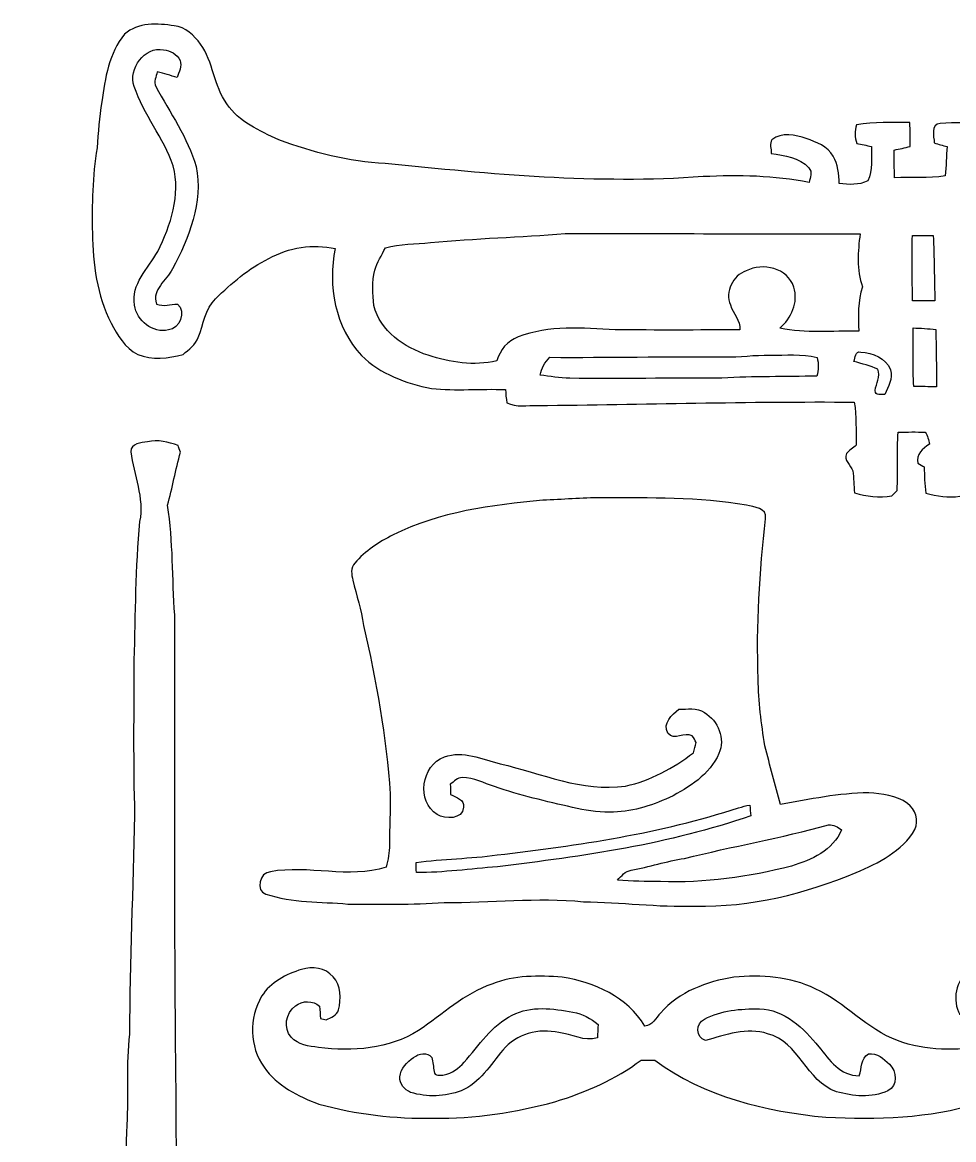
# Model space of a CAD drawing. Header units: centimetres. Extents: x -12.3 to 12.4, y -13 to 13.2.
# Drawn here: x -12.34 to -0.04, y -1.53 to 13.23 of the extents above; entities that cross this region are included whole.
import ezdxf

# ---------------------------------------------------------------- set-up
doc = ezdxf.new("R2010")
doc.units = ezdxf.units.CM
doc.header["$MEASUREMENT"] = 0
doc.layers.add('Camada 1', color=7, linetype='Continuous')

msp = doc.modelspace()

# ---------------------------------------------------------------- linework, layer by layer
at = {"layer": 'Camada 1', "color": 156}
for points, knots in [([(-10.9915, 13.07253), (-10.81617, 13.2281), (-10.55404, 13.21787), (-10.33638, 13.18118), (-10.33638, 13.18118), (-10.1861, 13.16884), (-10.07463, 13.05489), (-9.98819, 12.942), (-9.98819, 12.942), (-9.82027, 12.70423), (-9.81286, 12.39026), (-9.64212, 12.15284), (-9.64212, 12.15284), (-9.48302, 11.91224), (-9.20679, 11.79512), (-8.95526, 11.67659), (-8.95526, 11.67659), (-8.50406, 11.5069), (-8.03133, 11.38872), (-7.54839, 11.36368), (-7.54839, 11.36368), (-6.15492, 11.21974), (-4.75156, 11.08745), (-3.34997, 11.18975), (-3.34997, 11.18975), (-2.8829, 11.21092), (-2.41194, 11.20422), (-1.95192, 11.11426), (-1.95192, 11.11426), (-1.94168, 11.1774), (-1.90183, 11.2529), (-1.95757, 11.30652), (-1.95757, 11.30652), (-2.07822, 11.44905), (-2.2807, 11.46245), (-2.45145, 11.49667), (-2.45145, 11.49667), (-2.45392, 11.55664), (-2.4758, 11.62296), (-2.44264, 11.678), (-2.44264, 11.678), (-2.3114, 11.78207), (-2.13535, 11.73832), (-1.99002, 11.69352), (-1.99002, 11.69352), (-1.85632, 11.6466), (-1.70602, 11.59191), (-1.63442, 11.45893), (-1.63442, 11.45893), (-1.56279, 11.35274), (-1.56457, 11.22115), (-1.55434, 11.09839), (-1.55434, 11.09839), (-1.42804, 11.08286), (-1.29611, 11.07474), (-1.17827, 11.1333), (-1.17827, 11.1333), (-1.11195, 11.27618), (-1.13312, 11.43564), (-1.13064, 11.58839), (-1.13064, 11.58839), (-1.19486, 11.6011), (-1.25871, 11.6152), (-1.32257, 11.62931), (-1.32257, 11.62931), (-1.3522, 11.70939), (-1.35325, 11.79407), (-1.32503, 11.8745), (-1.32503, 11.8745), (-1.09431, 11.91612), (-0.85653, 11.90271), (-0.62301, 11.90342), (-0.62301, 11.90342), (-0.6163, 11.79829), (-0.6163, 11.69281), (-0.62018, 11.58769), (-0.62018, 11.58769), (-0.68932, 11.57075), (-0.75881, 11.55523), (-0.82832, 11.54076), (-0.82832, 11.54076), (-0.82832, 11.41835), (-0.82868, 11.29629), (-0.82515, 11.17388), (-0.82515, 11.17388), (-0.60184, 11.18305), (-0.37747, 11.16753), (-0.15521, 11.19857), (-0.15521, 11.19857), (-0.14286, 11.32733), (-0.14145, 11.45681), (-0.13158, 11.58557), (-0.13158, 11.58557), (-0.18803, 11.6018), (-0.24377, 11.61837), (-0.29986, 11.63496), (-0.29986, 11.63496), (-0.3048, 11.72527), (-0.35348, 11.87838), (-0.22048, 11.89319), (-0.22048, 11.89319), (-0.02329, 11.90589), (0.17497, 11.89672), (0.37253, 11.91189), (0.37253, 11.91189), (0.43074, 11.81064), (0.42438, 11.69423), (0.40286, 11.58346), (0.40286, 11.58346), (0.32137, 11.56652), (0.23953, 11.55347), (0.15733, 11.54217), (0.15733, 11.54217), (0.16898, 11.42611), (0.1718, 11.30935), (0.17073, 11.19293), (0.17073, 11.19293), (0.42262, 11.18869), (0.67415, 11.19681), (0.92604, 11.19786), (0.92604, 11.19786), (0.92674, 11.32699), (0.9292, 11.45645), (0.93909, 11.58521), (0.93909, 11.58521), (0.87029, 11.61026), (0.7687, 11.59439), (0.72813, 11.66812), (0.72813, 11.66812), (0.71966, 11.73409), (0.72495, 11.80006), (0.72707, 11.86602), (0.72707, 11.86602), (0.9532, 11.92882), (1.19203, 11.89002), (1.42346, 11.91012), (1.42346, 11.91012), (1.44568, 11.80182), (1.48132, 11.67482), (1.41216, 11.57569), (1.41216, 11.57569), (1.35714, 11.56158), (1.30104, 11.55382), (1.24529, 11.54465), (1.24529, 11.54465), (1.24249, 11.42012), (1.24283, 11.29558), (1.24388, 11.17141), (1.24388, 11.17141), (1.37195, 11.12801), (1.44673, 11.01266), (1.54552, 10.92905), (1.54552, 10.92905), (3.05505, 10.88918), (4.56635, 10.88001), (6.07659, 10.83697), (6.07659, 10.83697), (6.08646, 10.79252), (6.09635, 10.74772), (6.10658, 10.70327), (6.10658, 10.70327), (6.4216, 10.70856), (6.73734, 10.69551), (7.05202, 10.70892), (7.05202, 10.70892), (7.22277, 10.76889), (7.37729, 10.87895), (7.56108, 10.90048), (7.56108, 10.90048), (7.7029, 10.91529), (7.84965, 10.94034), (7.99112, 10.91177), (7.99112, 10.91177), (8.10012, 10.83239), (8.11213, 10.67647), (8.13082, 10.55193), (8.13082, 10.55193), (8.15622, 10.4027), (8.08567, 10.26724), (8.01088, 10.14412), (8.01088, 10.14412), (7.84119, 10.09332), (7.66375, 10.12966), (7.49087, 10.13953), (7.49087, 10.13953), (7.30603, 10.15505), (7.14268, 10.24572), (6.97759, 10.32087), (6.97759, 10.32087), (6.67066, 10.36214), (6.35952, 10.34591), (6.05119, 10.3632), (6.05119, 10.3632), (6.03815, 10.32403), (6.02543, 10.28488), (6.01274, 10.24572), (6.01274, 10.24572), (5.79154, 10.24043), (5.57001, 10.2429), (5.34882, 10.24361), (5.34882, 10.24361), (5.5446, 9.9448), (5.63527, 9.5511), (5.49556, 9.21066), (5.49556, 9.21066), (5.37279, 8.8974), (5.18089, 8.59613), (4.89372, 8.41057), (4.89372, 8.41057), (4.61822, 8.24618), (4.29612, 8.19114), (3.98251, 8.15128), (3.98251, 8.15128), (3.79835, 8.12623), (3.61314, 8.14846), (3.42935, 8.15975), (3.42935, 8.15975), (3.38807, 8.13188), (3.35033, 8.09801), (3.30341, 8.08002), (3.30341, 8.08002), (2.82187, 7.97454), (2.32587, 7.98865), (1.83585, 7.99853), (1.83585, 7.99853), (1.58291, 8.01616), (1.28939, 8.07332), (1.07526, 7.89975), (1.07526, 7.89975), (1.05833, 7.61293), (1.08196, 7.32579), (1.07597, 7.03896), (1.07597, 7.03896), (1.0615, 7.0238), (1.03328, 6.99381), (1.01917, 6.97864), (1.01917, 6.97864), (0.86254, 6.9095), (0.69603, 6.95218), (0.54468, 7.01111), (0.54468, 7.01111), (0.53481, 7.12187), (0.53481, 7.23299), (0.53374, 7.34377), (0.53374, 7.34377), (0.50375, 7.36423), (0.47378, 7.38433), (0.44379, 7.4048), (0.44379, 7.4048), (0.41416, 7.54097), (0.53869, 7.61188), (0.62476, 7.68772), (0.62476, 7.68772), (0.60395, 7.71983), (0.58313, 7.75194), (0.56268, 7.78369), (0.56268, 7.78369), (0.43285, 7.82319), (0.29598, 7.81368), (0.16615, 7.77945), (0.16615, 7.77945), (0.14569, 7.55015), (0.1651, 7.32013), (0.1538, 7.09083), (0.1538, 7.09083), (0.15239, 7.0298), (0.09983, 6.97264), (0.0388, 6.96736), (0.0388, 6.96736), (-0.11253, 6.94477), (-0.2667, 6.97018), (-0.4131, 7.0097), (-0.4131, 7.0097), (-0.42721, 7.12435), (-0.42932, 7.23935), (-0.4332, 7.35434), (-0.4332, 7.35434), (-0.45402, 7.36635), (-0.49494, 7.39034), (-0.51576, 7.40268), (-0.51576, 7.40268), (-0.53869, 7.52122), (-0.4572, 7.59989), (-0.36264, 7.6542), (-0.36264, 7.6542), (-0.37112, 7.71102), (-0.39122, 7.76427), (-0.41839, 7.81437), (-0.41839, 7.81437), (-0.53764, 7.81649), (-0.65722, 7.81685), (-0.77645, 7.81295), (-0.77645, 7.81295), (-0.79869, 7.55685), (-0.77857, 7.29967), (-0.78951, 7.0432), (-0.78951, 7.0432), (-0.8135, 7.01886), (-0.8375, 6.99452), (-0.86113, 6.97018), (-0.86113, 6.97018), (-1.02622, 6.94619), (-1.19415, 6.96277), (-1.3529, 7.01321), (-1.3529, 7.01321), (-1.36418, 7.10952), (-1.36172, 7.20689), (-1.37442, 7.3025), (-1.37442, 7.3025), (-1.40263, 7.37799), (-1.49965, 7.4422), (-1.45873, 7.53073), (-1.45873, 7.53073), (-1.42168, 7.57414), (-1.37371, 7.60623), (-1.32961, 7.64222), (-1.32961, 7.64222), (-1.3349, 7.83201), (-1.32644, 8.02251), (-1.35573, 8.21055), (-1.35573, 8.21055), (-2.7499, 8.22113), (-4.14338, 8.17986), (-5.5372, 8.16574), (-5.5372, 8.16574), (-5.6716, 8.17033), (-5.81907, 8.13505), (-5.94218, 8.20278), (-5.94218, 8.20278), (-5.95488, 8.25994), (-5.957, 8.31885), (-5.96299, 8.37635), (-5.96299, 8.37635), (-6.28826, 8.38941), (-6.61528, 8.35554), (-6.93949, 8.39045), (-6.93949, 8.39045), (-7.27499, 8.45643), (-7.614, 8.58308), (-7.86341, 8.82438), (-7.86341, 8.82438), (-8.20807, 9.1962), (-8.31391, 9.75254), (-8.20913, 10.23937), (-8.20913, 10.23937), (-8.50512, 10.30569), (-8.8212, 10.25207), (-9.0865, 10.10884), (-9.0865, 10.10884), (-9.35214, 9.97832), (-9.58038, 9.78393), (-9.78923, 9.57685), (-9.78923, 9.57685), (-9.92786, 9.44068), (-9.94833, 9.23819), (-10.01888, 9.06638), (-10.01888, 9.06638), (-10.05593, 8.96902), (-10.14271, 8.90622), (-10.2182, 8.84025), (-10.2182, 8.84025), (-10.41258, 8.78733), (-10.62743, 8.76299), (-10.81827, 8.84096), (-10.81827, 8.84096), (-10.98867, 8.9228), (-11.08356, 9.09601), (-11.16894, 9.25547), (-11.16894, 9.25547), (-11.35873, 9.62025), (-11.41059, 10.03688), (-11.41624, 10.44257), (-11.41624, 10.44257), (-11.42294, 10.81898), (-11.41589, 11.19751), (-11.3545, 11.5697), (-11.3545, 11.5697), (-11.34286, 11.7729), (-11.32346, 11.97574), (-11.29206, 12.17717), (-11.29206, 12.17717), (-11.24972, 12.48833), (-11.19822, 12.82311), (-10.9915, 13.07253)], [0, 0, 0, 0, 0.01030928, 0.01030928, 0.01030928, 0.01030928, 0.02061856, 0.02061856, 0.02061856, 0.02061856, 0.03092784, 0.03092784, 0.03092784, 0.03092784, 0.04123711, 0.04123711, 0.04123711, 0.04123711, 0.05154639, 0.05154639, 0.05154639, 0.05154639, 0.06185567, 0.06185567, 0.06185567, 0.06185567, 0.07216495, 0.07216495, 0.07216495, 0.07216495, 0.08247423, 0.08247423, 0.08247423, 0.08247423, 0.09278351, 0.09278351, 0.09278351, 0.09278351, 0.10309278, 0.10309278, 0.10309278, 0.10309278, 0.11340206, 0.11340206, 0.11340206, 0.11340206, 0.12371134, 0.12371134, 0.12371134, 0.12371134, 0.13402062, 0.13402062, 0.13402062, 0.13402062, 0.1443299, 0.1443299, 0.1443299, 0.1443299, 0.15463918, 0.15463918, 0.15463918, 0.15463918, 0.16494845, 0.16494845, 0.16494845, 0.16494845, 0.17525773, 0.17525773, 0.17525773, 0.17525773, 0.18556701, 0.18556701, 0.18556701, 0.18556701, 0.19587629, 0.19587629, 0.19587629, 0.19587629, 0.20618557, 0.20618557, 0.20618557, 0.20618557, 0.21649485, 0.21649485, 0.21649485, 0.21649485, 0.22680412, 0.22680412, 0.22680412, 0.22680412, 0.2371134, 0.2371134, 0.2371134, 0.2371134, 0.24742268, 0.24742268, 0.24742268, 0.24742268, 0.25773196, 0.25773196, 0.25773196, 0.25773196, 0.26804124, 0.26804124, 0.26804124, 0.26804124, 0.27835052, 0.27835052, 0.27835052, 0.27835052, 0.28865979, 0.28865979, 0.28865979, 0.28865979, 0.29896907, 0.29896907, 0.29896907, 0.29896907, 0.30927835, 0.30927835, 0.30927835, 0.30927835, 0.31958763, 0.31958763, 0.31958763, 0.31958763, 0.32989691, 0.32989691, 0.32989691, 0.32989691, 0.34020619, 0.34020619, 0.34020619, 0.34020619, 0.35051546, 0.35051546, 0.35051546, 0.35051546, 0.36082474, 0.36082474, 0.36082474, 0.36082474, 0.37113402, 0.37113402, 0.37113402, 0.37113402, 0.3814433, 0.3814433, 0.3814433, 0.3814433, 0.39175258, 0.39175258, 0.39175258, 0.39175258, 0.40206186, 0.40206186, 0.40206186, 0.40206186, 0.41237113, 0.41237113, 0.41237113, 0.41237113, 0.42268041, 0.42268041, 0.42268041, 0.42268041, 0.43298969, 0.43298969, 0.43298969, 0.43298969, 0.44329897, 0.44329897, 0.44329897, 0.44329897, 0.45360825, 0.45360825, 0.45360825, 0.45360825, 0.46391753, 0.46391753, 0.46391753, 0.46391753, 0.4742268, 0.4742268, 0.4742268, 0.4742268, 0.48453608, 0.48453608, 0.48453608, 0.48453608, 0.49484536, 0.49484536, 0.49484536, 0.49484536, 0.50515464, 0.50515464, 0.50515464, 0.50515464, 0.51546392, 0.51546392, 0.51546392, 0.51546392, 0.5257732, 0.5257732, 0.5257732, 0.5257732, 0.53608247, 0.53608247, 0.53608247, 0.53608247, 0.54639175, 0.54639175, 0.54639175, 0.54639175, 0.55670103, 0.55670103, 0.55670103, 0.55670103, 0.56701031, 0.56701031, 0.56701031, 0.56701031, 0.57731959, 0.57731959, 0.57731959, 0.57731959, 0.58762887, 0.58762887, 0.58762887, 0.58762887, 0.59793814, 0.59793814, 0.59793814, 0.59793814, 0.60824742, 0.60824742, 0.60824742, 0.60824742, 0.6185567, 0.6185567, 0.6185567, 0.6185567, 0.62886598, 0.62886598, 0.62886598, 0.62886598, 0.63917526, 0.63917526, 0.63917526, 0.63917526, 0.64948454, 0.64948454, 0.64948454, 0.64948454, 0.65979381, 0.65979381, 0.65979381, 0.65979381, 0.67010309, 0.67010309, 0.67010309, 0.67010309, 0.68041237, 0.68041237, 0.68041237, 0.68041237, 0.69072165, 0.69072165, 0.69072165, 0.69072165, 0.70103093, 0.70103093, 0.70103093, 0.70103093, 0.71134021, 0.71134021, 0.71134021, 0.71134021, 0.72164948, 0.72164948, 0.72164948, 0.72164948, 0.73195876, 0.73195876, 0.73195876, 0.73195876, 0.74226804, 0.74226804, 0.74226804, 0.74226804, 0.75257732, 0.75257732, 0.75257732, 0.75257732, 0.7628866, 0.7628866, 0.7628866, 0.7628866, 0.77319588, 0.77319588, 0.77319588, 0.77319588, 0.78350515, 0.78350515, 0.78350515, 0.78350515, 0.79381443, 0.79381443, 0.79381443, 0.79381443, 0.80412371, 0.80412371, 0.80412371, 0.80412371, 0.81443299, 0.81443299, 0.81443299, 0.81443299, 0.82474227, 0.82474227, 0.82474227, 0.82474227, 0.83505155, 0.83505155, 0.83505155, 0.83505155, 0.84536082, 0.84536082, 0.84536082, 0.84536082, 0.8556701, 0.8556701, 0.8556701, 0.8556701, 0.86597938, 0.86597938, 0.86597938, 0.86597938, 0.87628866, 0.87628866, 0.87628866, 0.87628866, 0.88659794, 0.88659794, 0.88659794, 0.88659794, 0.89690722, 0.89690722, 0.89690722, 0.89690722, 0.90721649, 0.90721649, 0.90721649, 0.90721649, 0.91752577, 0.91752577, 0.91752577, 0.91752577, 0.92783505, 0.92783505, 0.92783505, 0.92783505, 0.93814433, 0.93814433, 0.93814433, 0.93814433, 0.94845361, 0.94845361, 0.94845361, 0.94845361, 0.95876289, 0.95876289, 0.95876289, 0.95876289, 0.96907216, 0.96907216, 0.96907216, 0.96907216, 0.97938144, 0.97938144, 0.97938144, 0.97938144, 1, 1, 1, 1]), ([(-10.86449, 12.38214), (-10.86449, 12.38214), (-10.86449, 12.38214), (-10.86449, 12.38214), (-10.86449, 12.38214), (-10.74278, 12.0089), (-10.47679, 11.70305), (-10.34909, 11.33192), (-10.34909, 11.33192), (-10.2489, 10.94528), (-10.38013, 10.54558), (-10.5544, 10.20091), (-10.5544, 10.20091), (-10.67681, 9.97691), (-10.91177, 9.77018), (-10.85956, 9.49078), (-10.85956, 9.49078), (-10.83204, 9.28263), (-10.62002, 9.11789), (-10.41082, 9.1634), (-10.41082, 9.1634), (-10.25913, 9.18033), (-10.18081, 9.4054), (-10.29052, 9.5063), (-10.29052, 9.5063), (-10.38437, 9.5017), (-10.47891, 9.4675), (-10.56993, 9.50665), (-10.56993, 9.50665), (-10.63872, 9.70033), (-10.43375, 9.81639), (-10.35861, 9.96984), (-10.35861, 9.96984), (-10.14095, 10.38013), (-9.9508, 10.85249), (-10.04746, 11.32451), (-10.04746, 11.32451), (-10.15646, 11.70693), (-10.39283, 12.03395), (-10.57769, 12.38073), (-10.57769, 12.38073), (-10.61332, 12.44353), (-10.57204, 12.51055), (-10.55899, 12.57299), (-10.55899, 12.57299), (-10.47009, 12.5536), (-10.38331, 12.52466), (-10.29652, 12.49785), (-10.29652, 12.49785), (-10.27394, 12.57123), (-10.23161, 12.64814), (-10.25877, 12.7261), (-10.25877, 12.7261), (-10.29793, 12.80971), (-10.38754, 12.85486), (-10.47573, 12.86509), (-10.47573, 12.86509), (-10.72868, 12.91624), (-10.9474, 12.61356), (-10.86449, 12.38214)], [0, 0, 0, 0, 0.0625, 0.0625, 0.0625, 0.0625, 0.125, 0.125, 0.125, 0.125, 0.1875, 0.1875, 0.1875, 0.1875, 0.25, 0.25, 0.25, 0.25, 0.3125, 0.3125, 0.3125, 0.3125, 0.375, 0.375, 0.375, 0.375, 0.4375, 0.4375, 0.4375, 0.4375, 0.5, 0.5, 0.5, 0.5, 0.5625, 0.5625, 0.5625, 0.5625, 0.625, 0.625, 0.625, 0.625, 0.6875, 0.6875, 0.6875, 0.6875, 0.75, 0.75, 0.75, 0.75, 0.8125, 0.8125, 0.8125, 0.8125, 0.875, 0.875, 0.875, 0.875, 1, 1, 1, 1]), ([(-5.17384, 10.43834), (-5.17384, 10.43834), (-5.17384, 10.43834), (-5.17384, 10.43834), (-5.17384, 10.43834), (-5.76615, 10.3893), (-6.36023, 10.37413), (-6.95218, 10.31839), (-6.95218, 10.31839), (-7.15081, 10.29757), (-7.354, 10.30393), (-7.54732, 10.24784), (-7.54732, 10.24784), (-7.5967, 10.15118), (-7.65703, 10.0584), (-7.68631, 9.95291), (-7.68631, 9.95291), (-7.72724, 9.80016), (-7.71031, 9.64071), (-7.70149, 9.48513), (-7.70149, 9.48513), (-7.61047, 9.14893), (-7.30144, 8.93091), (-6.98394, 8.83038), (-6.98394, 8.83038), (-6.69466, 8.73478), (-6.3754, 8.68432), (-6.07589, 8.75558), (-6.07589, 8.75558), (-6.0332, 8.89881), (-5.9376, 9.01946), (-5.79402, 9.07097), (-5.79402, 9.07097), (-5.38833, 9.22972), (-4.9403, 9.19162), (-4.5145, 9.16481), (-4.5145, 9.16481), (-3.96558, 9.16199), (-3.41595, 9.16305), (-2.86666, 9.16446), (-2.86666, 9.16446), (-2.85255, 9.29075), (-2.96121, 9.37894), (-2.99154, 9.49395), (-2.99154, 9.49395), (-3.06916, 9.66858), (-2.95839, 9.88201), (-2.78341, 9.94515), (-2.78341, 9.94515), (-2.56645, 10.05663), (-2.23273, 9.98361), (-2.15618, 9.73067), (-2.15618, 9.73067), (-2.0902, 9.52923), (-2.18722, 9.31932), (-2.33927, 9.18632), (-2.33927, 9.18632), (-1.99777, 9.11754), (-1.64465, 9.15317), (-1.29786, 9.14752), (-1.29786, 9.14752), (-1.30422, 9.34507), (-1.31304, 9.54511), (-1.24636, 9.73454), (-1.24636, 9.73454), (-1.32785, 9.95821), (-1.30774, 10.20303), (-1.27952, 10.43516), (-1.27952, 10.43516), (-2.57774, 10.42846), (-3.87561, 10.44222), (-5.17384, 10.43834)], [0, 0, 0, 0, 0.05263158, 0.05263158, 0.05263158, 0.05263158, 0.10526316, 0.10526316, 0.10526316, 0.10526316, 0.15789474, 0.15789474, 0.15789474, 0.15789474, 0.21052632, 0.21052632, 0.21052632, 0.21052632, 0.26315789, 0.26315789, 0.26315789, 0.26315789, 0.31578947, 0.31578947, 0.31578947, 0.31578947, 0.36842105, 0.36842105, 0.36842105, 0.36842105, 0.42105263, 0.42105263, 0.42105263, 0.42105263, 0.47368421, 0.47368421, 0.47368421, 0.47368421, 0.52631579, 0.52631579, 0.52631579, 0.52631579, 0.57894737, 0.57894737, 0.57894737, 0.57894737, 0.63157895, 0.63157895, 0.63157895, 0.63157895, 0.68421053, 0.68421053, 0.68421053, 0.68421053, 0.73684211, 0.73684211, 0.73684211, 0.73684211, 0.78947368, 0.78947368, 0.78947368, 0.78947368, 0.84210526, 0.84210526, 0.84210526, 0.84210526, 0.89473684, 0.89473684, 0.89473684, 0.89473684, 1, 1, 1, 1]), ([(-0.58807, 9.54758), (-0.58807, 9.54758), (-0.58807, 9.54758), (-0.58807, 9.54758), (-0.58807, 9.54758), (-0.48965, 9.54827), (-0.39088, 9.54827), (-0.29209, 9.54651), (-0.29209, 9.54651), (-0.29598, 9.83544), (-0.30373, 10.12436), (-0.31255, 10.41293), (-0.31255, 10.41293), (-0.40464, 10.41329), (-0.49705, 10.41329), (-0.58914, 10.41293), (-0.58914, 10.41293), (-0.59655, 10.12472), (-0.58914, 9.83615), (-0.58807, 9.54758)], [0, 0, 0, 0, 0.16666667, 0.16666667, 0.16666667, 0.16666667, 0.33333333, 0.33333333, 0.33333333, 0.33333333, 0.5, 0.5, 0.5, 0.5, 0.66666667, 0.66666667, 0.66666667, 0.66666667, 1, 1, 1, 1]), ([(-0.58067, 9.19056), (-0.58067, 9.19056), (-0.58067, 9.19056), (-0.58067, 9.19056), (-0.58067, 9.19056), (-0.57396, 8.93303), (-0.58807, 8.67515), (-0.5708, 8.41798), (-0.5708, 8.41798), (-0.47096, 8.41587), (-0.37112, 8.41375), (-0.27128, 8.41233), (-0.27128, 8.41233), (-0.26634, 8.66493), (-0.27939, 8.91786), (-0.27727, 9.17045), (-0.27727, 9.17045), (-0.37818, 9.18174), (-0.47941, 9.18668), (-0.58067, 9.19056)], [0, 0, 0, 0, 0.16666667, 0.16666667, 0.16666667, 0.16666667, 0.33333333, 0.33333333, 0.33333333, 0.33333333, 0.5, 0.5, 0.5, 0.5, 0.66666667, 0.66666667, 0.66666667, 0.66666667, 1, 1, 1, 1]), ([(-1.36136, 8.74783), (-1.36136, 8.74783), (-1.36136, 8.74783), (-1.36136, 8.74783), (-1.36136, 8.74783), (-1.25377, 8.71925), (-1.14723, 8.68609), (-1.04315, 8.64622), (-1.04315, 8.64622), (-1.01106, 8.54674), (-1.06574, 8.45714), (-1.08162, 8.36224), (-1.08162, 8.36224), (-1.08091, 8.28886), (-0.99835, 8.32061), (-0.95179, 8.31003), (-0.95179, 8.31003), (-0.91015, 8.41269), (-0.83784, 8.52275), (-0.87982, 8.63706), (-0.87982, 8.63706), (-0.9338, 8.79581), (-1.1169, 8.86001), (-1.27, 8.87165), (-1.27, 8.87165), (-1.34372, 8.88964), (-1.34301, 8.79369), (-1.36136, 8.74783)], [0, 0, 0, 0, 0.125, 0.125, 0.125, 0.125, 0.25, 0.25, 0.25, 0.25, 0.375, 0.375, 0.375, 0.375, 0.5, 0.5, 0.5, 0.5, 0.625, 0.625, 0.625, 0.625, 0.75, 0.75, 0.75, 0.75, 1, 1, 1, 1]), ([(-3.06987, 8.80886), (-3.06987, 8.80886), (-3.06987, 8.80886), (-3.06987, 8.80886), (-3.06987, 8.80886), (-3.83786, 8.81415), (-4.60621, 8.79792), (-5.3742, 8.80251), (-5.3742, 8.80251), (-5.443, 8.74006), (-5.4871, 8.65857), (-5.50367, 8.56721), (-5.50367, 8.56721), (-5.37386, 8.55098), (-5.24474, 8.52699), (-5.11352, 8.52487), (-5.11352, 8.52487), (-4.44358, 8.5224), (-3.77367, 8.52592), (-3.10373, 8.52734), (-3.10373, 8.52734), (-2.68605, 8.55345), (-2.26694, 8.54321), (-1.84855, 8.55521), (-1.84855, 8.55521), (-1.82667, 8.63564), (-1.82457, 8.71784), (-1.84714, 8.79827), (-1.84714, 8.79827), (-2.04998, 8.85436), (-2.26201, 8.82685), (-2.46944, 8.83108), (-2.46944, 8.83108), (-2.67017, 8.83496), (-2.86914, 8.80427), (-3.06987, 8.80886)], [0, 0, 0, 0, 0.1, 0.1, 0.1, 0.1, 0.2, 0.2, 0.2, 0.2, 0.3, 0.3, 0.3, 0.3, 0.4, 0.4, 0.4, 0.4, 0.5, 0.5, 0.5, 0.5, 0.6, 0.6, 0.6, 0.6, 0.7, 0.7, 0.7, 0.7, 0.8, 0.8, 0.8, 0.8, 1, 1, 1, 1]), ([(-10.68881, 7.68738), (-10.55229, 7.71877), (-10.414, 7.68456), (-10.28488, 7.63939), (-10.28488, 7.63939), (-10.27712, 7.61683), (-10.26159, 7.57166), (-10.25383, 7.54909), (-10.25383, 7.54909), (-10.31627, 7.3166), (-10.36143, 7.07884), (-10.42458, 6.84742), (-10.42458, 6.84742), (-10.34591, 6.36763), (-10.36708, 5.87974), (-10.32827, 5.39643), (-10.32827, 5.39643), (-10.32686, 3.30376), (-10.33497, 1.21108), (-10.3124, -0.88123), (-10.3124, -0.88123), (-10.29863, -2.81023), (-10.287, -4.73886), (-10.27182, -6.6675), (-10.27182, -6.6675), (-10.28064, -6.93914), (-10.24607, -7.21006), (-10.26689, -7.48135), (-10.26689, -7.48135), (-10.28029, -7.65703), (-10.25418, -7.83201), (-10.25701, -8.0077), (-10.25701, -8.0077), (-10.26019, -8.97254), (-10.24043, -9.93668), (-10.24008, -10.90117), (-10.24008, -10.90117), (-10.10319, -11.20457), (-10.19351, -11.5443), (-10.24995, -11.85615), (-10.24995, -11.85615), (-10.13318, -11.96057), (-10.00865, -12.08617), (-9.84073, -12.08863), (-9.84073, -12.08863), (-9.61743, -12.10203), (-9.36872, -12.09321), (-9.18809, -11.94293), (-9.18809, -11.94293), (-9.03851, -11.8304), (-8.97501, -11.61837), (-8.78487, -11.55946), (-8.78487, -11.55946), (-8.73337, -11.53795), (-8.68538, -11.57781), (-8.63635, -11.58909), (-8.63635, -11.58909), (-8.58872, -11.91789), (-8.58696, -12.29606), (-8.81556, -12.56242), (-8.81556, -12.56242), (-8.96902, -12.76278), (-9.21138, -12.86403), (-9.4495, -12.92189), (-9.4495, -12.92189), (-9.68587, -12.95223), (-9.9247, -12.93707), (-10.16141, -12.92153), (-10.16141, -12.92153), (-10.51666, -12.84323), (-10.85673, -12.70387), (-11.21798, -12.65378), (-11.21798, -12.65378), (-11.43282, -12.63967), (-11.65331, -12.63332), (-11.86285, -12.68976), (-11.86285, -12.68976), (-11.99479, -12.71975), (-12.11509, -12.79384), (-12.25338, -12.7956), (-12.25338, -12.7956), (-12.28055, -12.76914), (-12.30736, -12.74268), (-12.33451, -12.71693), (-12.33451, -12.71693), (-12.33522, -12.64214), (-12.34122, -12.56665), (-12.32781, -12.49291), (-12.32781, -12.49291), (-12.29501, -12.38003), (-12.2054, -12.29747), (-12.1218, -12.22021), (-12.1218, -12.22021), (-11.9387, -12.0523), (-11.72104, -11.92635), (-11.49279, -11.83004), (-11.49279, -11.83004), (-11.3859, -11.77995), (-11.26455, -11.80217), (-11.15166, -11.77783), (-11.15166, -11.77783), (-11.21444, -11.58451), (-11.27936, -11.38802), (-11.28112, -11.18235), (-11.28112, -11.18235), (-11.29065, -11.04793), (-11.19822, -10.93152), (-11.20845, -10.79712), (-11.20845, -10.79712), (-11.21409, -9.96102), (-11.16294, -9.12671), (-11.1513, -8.29098), (-11.1513, -8.29098), (-11.12625, -7.72653), (-11.13084, -7.16138), (-11.09979, -6.59765), (-11.09979, -6.59765), (-11.0871, -6.23005), (-11.10826, -5.86139), (-11.06804, -5.49521), (-11.06804, -5.49521), (-11.07439, -4.66195), (-11.0236, -3.83046), (-11.0116, -2.99755), (-11.0116, -2.99755), (-10.99114, -2.44474), (-10.98444, -1.89159), (-10.9608, -1.33914), (-10.9608, -1.33914), (-10.94245, -0.9398), (-10.97068, -0.53869), (-10.92764, -0.14076), (-10.92764, -0.14076), (-10.922, 0.82408), (-10.87966, 1.78752), (-10.85885, 2.75166), (-10.85885, 2.75166), (-10.88036, 3.43393), (-10.86873, 4.11692), (-10.86838, 4.79918), (-10.86838, 4.79918), (-10.84932, 5.41019), (-10.85144, 6.02333), (-10.79287, 6.63187), (-10.79287, 6.63187), (-10.72656, 6.94443), (-10.87508, 7.24464), (-10.90753, 7.55227), (-10.90753, 7.55227), (-10.91071, 7.66938), (-10.77347, 7.67362), (-10.68881, 7.68738)], [0, 0, 0, 0, 0.02564103, 0.02564103, 0.02564103, 0.02564103, 0.05128205, 0.05128205, 0.05128205, 0.05128205, 0.07692308, 0.07692308, 0.07692308, 0.07692308, 0.1025641, 0.1025641, 0.1025641, 0.1025641, 0.12820513, 0.12820513, 0.12820513, 0.12820513, 0.15384615, 0.15384615, 0.15384615, 0.15384615, 0.17948718, 0.17948718, 0.17948718, 0.17948718, 0.20512821, 0.20512821, 0.20512821, 0.20512821, 0.23076923, 0.23076923, 0.23076923, 0.23076923, 0.25641026, 0.25641026, 0.25641026, 0.25641026, 0.28205128, 0.28205128, 0.28205128, 0.28205128, 0.30769231, 0.30769231, 0.30769231, 0.30769231, 0.33333333, 0.33333333, 0.33333333, 0.33333333, 0.35897436, 0.35897436, 0.35897436, 0.35897436, 0.38461538, 0.38461538, 0.38461538, 0.38461538, 0.41025641, 0.41025641, 0.41025641, 0.41025641, 0.43589744, 0.43589744, 0.43589744, 0.43589744, 0.46153846, 0.46153846, 0.46153846, 0.46153846, 0.48717949, 0.48717949, 0.48717949, 0.48717949, 0.51282051, 0.51282051, 0.51282051, 0.51282051, 0.53846154, 0.53846154, 0.53846154, 0.53846154, 0.56410256, 0.56410256, 0.56410256, 0.56410256, 0.58974359, 0.58974359, 0.58974359, 0.58974359, 0.61538462, 0.61538462, 0.61538462, 0.61538462, 0.64102564, 0.64102564, 0.64102564, 0.64102564, 0.66666667, 0.66666667, 0.66666667, 0.66666667, 0.69230769, 0.69230769, 0.69230769, 0.69230769, 0.71794872, 0.71794872, 0.71794872, 0.71794872, 0.74358974, 0.74358974, 0.74358974, 0.74358974, 0.76923077, 0.76923077, 0.76923077, 0.76923077, 0.79487179, 0.79487179, 0.79487179, 0.79487179, 0.82051282, 0.82051282, 0.82051282, 0.82051282, 0.84615385, 0.84615385, 0.84615385, 0.84615385, 0.87179487, 0.87179487, 0.87179487, 0.87179487, 0.8974359, 0.8974359, 0.8974359, 0.8974359, 0.92307692, 0.92307692, 0.92307692, 0.92307692, 0.94871795, 0.94871795, 0.94871795, 0.94871795, 1, 1, 1, 1]), ([(-5.46876, 6.91515), (-5.20946, 6.92114), (-4.95123, 6.95006), (-4.69159, 6.94407), (-4.69159, 6.94407), (-4.05411, 6.94195), (-3.411, 6.9617), (-2.78129, 6.84776), (-2.78129, 6.84776), (-2.68252, 6.81989), (-2.50437, 6.81989), (-2.52694, 6.67032), (-2.52694, 6.67032), (-2.60738, 5.96723), (-2.65324, 5.25921), (-2.62361, 4.55153), (-2.62361, 4.55153), (-2.62431, 4.25626), (-2.58339, 3.96205), (-2.53576, 3.67135), (-2.53576, 3.67135), (-2.46979, 3.41171), (-2.40488, 3.15136), (-2.3315, 2.89348), (-2.3315, 2.89348), (-1.94556, 2.96298), (-1.55928, 3.04517), (-1.16592, 3.0487), (-1.16592, 3.0487), (-0.98953, 3.0353), (-0.7994, 3.018), (-0.65298, 2.909), (-0.65298, 2.909), (-0.54926, 2.8335), (-0.50024, 2.68286), (-0.55491, 2.5647), (-0.55491, 2.5647), (-0.72424, 2.27824), (-1.03504, 2.11842), (-1.33208, 1.99531), (-1.33208, 1.99531), (-2.00306, 1.71555), (-2.7252, 1.53599), (-3.45581, 1.55046), (-3.45581, 1.55046), (-3.94935, 1.53916), (-4.44005, 1.60126), (-4.93289, 1.60937), (-4.93289, 1.60937), (-5.54496, 1.67216), (-6.15843, 1.59066), (-6.77192, 1.60019), (-6.77192, 1.60019), (-7.19454, 1.56915), (-7.61824, 1.57551), (-8.04192, 1.57833), (-8.04192, 1.57833), (-8.40351, 1.61183), (-8.7757, 1.59315), (-9.12459, 1.71167), (-9.12459, 1.71167), (-9.26923, 1.74941), (-9.20714, 2.00096), (-9.06638, 2.00589), (-9.06638, 2.00589), (-8.56085, 2.09868), (-8.03416, 1.90746), (-7.53674, 2.06728), (-7.53674, 2.06728), (-7.51451, 2.16464), (-7.49123, 2.26306), (-7.49335, 2.36361), (-7.49335, 2.36361), (-7.49618, 2.58692), (-7.47959, 2.81023), (-7.48595, 3.03354), (-7.48595, 3.03354), (-7.52897, 3.78529), (-7.6715, 4.5272), (-7.83483, 5.26133), (-7.83483, 5.26133), (-7.87047, 5.4624), (-7.92514, 5.65925), (-7.97806, 5.85645), (-7.97806, 5.85645), (-7.99359, 5.9309), (-8.01088, 6.02192), (-7.95196, 6.08259), (-7.95196, 6.08259), (-7.81614, 6.24487), (-7.6334, 6.36057), (-7.44607, 6.45548), (-7.44607, 6.45548), (-6.83436, 6.76451), (-6.14257, 6.85024), (-5.46876, 6.91515)], [0, 0, 0, 0, 0.04, 0.04, 0.04, 0.04, 0.08, 0.08, 0.08, 0.08, 0.12, 0.12, 0.12, 0.12, 0.16, 0.16, 0.16, 0.16, 0.2, 0.2, 0.2, 0.2, 0.24, 0.24, 0.24, 0.24, 0.28, 0.28, 0.28, 0.28, 0.32, 0.32, 0.32, 0.32, 0.36, 0.36, 0.36, 0.36, 0.4, 0.4, 0.4, 0.4, 0.44, 0.44, 0.44, 0.44, 0.48, 0.48, 0.48, 0.48, 0.52, 0.52, 0.52, 0.52, 0.56, 0.56, 0.56, 0.56, 0.6, 0.6, 0.6, 0.6, 0.64, 0.64, 0.64, 0.64, 0.68, 0.68, 0.68, 0.68, 0.72, 0.72, 0.72, 0.72, 0.76, 0.76, 0.76, 0.76, 0.8, 0.8, 0.8, 0.8, 0.84, 0.84, 0.84, 0.84, 0.88, 0.88, 0.88, 0.88, 0.92, 0.92, 0.92, 0.92, 1, 1, 1, 1]), ([(-3.81847, 3.83821), (-3.81847, 3.83821), (-3.81847, 3.83821), (-3.81847, 3.83821), (-3.81847, 3.83821), (-3.73274, 3.72957), (-3.59762, 3.85938), (-3.49496, 3.80047), (-3.49496, 3.80047), (-3.47486, 3.7726), (-3.45934, 3.7419), (-3.4424, 3.71157), (-3.4424, 3.71157), (-3.45581, 3.66747), (-3.46886, 3.62303), (-3.48051, 3.57823), (-3.48051, 3.57823), (-3.74473, 3.37467), (-4.04883, 3.20674), (-4.37797, 3.13831), (-4.37797, 3.13831), (-4.94946, 3.05364), (-5.48745, 3.30694), (-6.03215, 3.43288), (-6.03215, 3.43288), (-6.27133, 3.48933), (-6.5218, 3.61772), (-6.76909, 3.52212), (-6.76909, 3.52212), (-7.07036, 3.41241), (-7.14199, 2.93511), (-6.86435, 2.76153), (-6.86435, 2.76153), (-6.75428, 2.6984), (-6.53097, 2.69205), (-6.5151, 2.85784), (-6.5151, 2.85784), (-6.49534, 2.96157), (-6.61916, 2.98767), (-6.68655, 3.02682), (-6.68655, 3.02682), (-6.6883, 3.07162), (-6.68937, 3.11643), (-6.69042, 3.16089), (-6.69042, 3.16089), (-6.64138, 3.19687), (-6.59694, 3.25261), (-6.52992, 3.24908), (-6.52992, 3.24908), (-6.38174, 3.2459), (-6.24628, 3.17605), (-6.10693, 3.13302), (-6.10693, 3.13302), (-5.77215, 3.01025), (-5.42254, 2.93758), (-5.07646, 2.85467), (-5.07646, 2.85467), (-4.9163, 2.81586), (-4.75192, 2.79293), (-4.58681, 2.79435), (-4.58681, 2.79435), (-4.312, 2.78729), (-4.04636, 2.8776), (-3.7973, 2.9845), (-3.7973, 2.9845), (-3.54083, 3.12137), (-3.26354, 3.28719), (-3.1443, 3.56622), (-3.1443, 3.56622), (-3.05611, 3.76202), (-3.15382, 4.00402), (-3.33516, 4.1081), (-3.33516, 4.1081), (-3.43429, 4.17795), (-3.56059, 4.15113), (-3.67347, 4.15254), (-3.67347, 4.15254), (-3.76555, 4.07846), (-3.88902, 3.9684), (-3.81847, 3.83821)], [0, 0, 0, 0, 0.04761905, 0.04761905, 0.04761905, 0.04761905, 0.0952381, 0.0952381, 0.0952381, 0.0952381, 0.14285714, 0.14285714, 0.14285714, 0.14285714, 0.19047619, 0.19047619, 0.19047619, 0.19047619, 0.23809524, 0.23809524, 0.23809524, 0.23809524, 0.28571429, 0.28571429, 0.28571429, 0.28571429, 0.33333333, 0.33333333, 0.33333333, 0.33333333, 0.38095238, 0.38095238, 0.38095238, 0.38095238, 0.42857143, 0.42857143, 0.42857143, 0.42857143, 0.47619048, 0.47619048, 0.47619048, 0.47619048, 0.52380952, 0.52380952, 0.52380952, 0.52380952, 0.57142857, 0.57142857, 0.57142857, 0.57142857, 0.61904762, 0.61904762, 0.61904762, 0.61904762, 0.66666667, 0.66666667, 0.66666667, 0.66666667, 0.71428571, 0.71428571, 0.71428571, 0.71428571, 0.76190476, 0.76190476, 0.76190476, 0.76190476, 0.80952381, 0.80952381, 0.80952381, 0.80952381, 0.85714286, 0.85714286, 0.85714286, 0.85714286, 0.9047619, 0.9047619, 0.9047619, 0.9047619, 1, 1, 1, 1]), ([(-2.88361, 2.85043), (-2.88361, 2.85043), (-2.88361, 2.85043), (-2.88361, 2.85043), (-2.88361, 2.85043), (-3.91617, 2.51388), (-4.99497, 2.35162), (-6.07094, 2.22778), (-6.07094, 2.22778), (-6.42725, 2.17981), (-6.78709, 2.17523), (-7.14304, 2.12831), (-7.14304, 2.12831), (-7.14199, 2.08421), (-7.14058, 2.04011), (-7.13846, 1.99565), (-7.13846, 1.99565), (-6.78003, 1.99214), (-6.42372, 2.04505), (-6.06672, 2.07256), (-6.06672, 2.07256), (-4.93818, 2.20802), (-3.80083, 2.36819), (-2.72379, 2.74601), (-2.72379, 2.74601), (-2.72696, 2.79293), (-2.7312, 2.8402), (-2.73578, 2.88678), (-2.73578, 2.88678), (-2.78589, 2.87689), (-2.83527, 2.86456), (-2.88361, 2.85043)], [0, 0, 0, 0, 0.11111111, 0.11111111, 0.11111111, 0.11111111, 0.22222222, 0.22222222, 0.22222222, 0.22222222, 0.33333333, 0.33333333, 0.33333333, 0.33333333, 0.44444444, 0.44444444, 0.44444444, 0.44444444, 0.55555556, 0.55555556, 0.55555556, 0.55555556, 0.66666667, 0.66666667, 0.66666667, 0.66666667, 0.77777778, 0.77777778, 0.77777778, 0.77777778, 1, 1, 1, 1]), ([(-1.69509, 2.62502), (-1.69509, 2.62502), (-1.69509, 2.62502), (-1.69509, 2.62502), (-1.69509, 2.62502), (-2.32375, 2.45251), (-2.96686, 2.33961), (-3.59903, 2.18122), (-3.59903, 2.18122), (-3.83645, 2.14629), (-4.06471, 2.06798), (-4.30106, 2.02635), (-4.30106, 2.02635), (-4.37973, 2.01577), (-4.43018, 1.94804), (-4.4831, 1.89618), (-4.4831, 1.89618), (-4.29472, 1.87854), (-4.10562, 1.87713), (-3.91653, 1.87501), (-3.91653, 1.87501), (-3.33304, 1.85561), (-2.74954, 1.93286), (-2.18581, 2.08138), (-2.18581, 2.08138), (-1.92369, 2.159), (-1.63724, 2.29093), (-1.52576, 2.55869), (-1.52576, 2.55869), (-1.5748, 2.59856), (-1.63018, 2.6289), (-1.69509, 2.62502)], [0, 0, 0, 0, 0.11111111, 0.11111111, 0.11111111, 0.11111111, 0.22222222, 0.22222222, 0.22222222, 0.22222222, 0.33333333, 0.33333333, 0.33333333, 0.33333333, 0.44444444, 0.44444444, 0.44444444, 0.44444444, 0.55555556, 0.55555556, 0.55555556, 0.55555556, 0.66666667, 0.66666667, 0.66666667, 0.66666667, 0.77777778, 0.77777778, 0.77777778, 0.77777778, 1, 1, 1, 1]), ([(-8.65363, 0.71613), (-8.51288, 0.76022), (-8.3372, 0.7373), (-8.23877, 0.61877), (-8.23877, 0.61877), (-8.12976, 0.50305), (-8.13152, 0.32526), (-8.1661, 0.17992), (-8.1661, 0.17992), (-8.18832, 0.10688), (-8.26805, 0.0822), (-8.32802, 0.04938), (-8.32802, 0.04938), (-8.34743, 0.05396), (-8.38552, 0.06349), (-8.40457, 0.06809), (-8.40457, 0.06809), (-8.40881, 0.12171), (-8.41304, 0.17463), (-8.41622, 0.22754), (-8.41622, 0.22754), (-8.50406, 0.30833), (-8.6434, 0.30692), (-8.73442, 0.23247), (-8.73442, 0.23247), (-8.86213, 0.14216), (-8.89917, -0.06173), (-8.79228, -0.18204), (-8.79228, -0.18204), (-8.69985, -0.2801), (-8.55768, -0.29951), (-8.43033, -0.31574), (-8.43033, -0.31574), (-7.98195, -0.37429), (-7.49969, -0.33867), (-7.10881, -0.09136), (-7.10881, -0.09136), (-6.79131, 0.11994), (-6.5084, 0.39722), (-6.14045, 0.52246), (-6.14045, 0.52246), (-5.84588, 0.63887), (-5.52309, 0.63712), (-5.21229, 0.61136), (-5.21229, 0.61136), (-4.78649, 0.54892), (-4.34974, 0.34854), (-4.12221, -0.03352), (-4.12221, -0.03352), (-4.01954, -0.02821), (-3.97827, 0.07584), (-3.91407, 0.13899), (-3.91407, 0.13899), (-3.67135, 0.4205), (-3.30412, 0.55633), (-2.94534, 0.6117), (-2.94534, 0.6117), (-2.58268, 0.64698), (-2.20239, 0.62264), (-1.87077, 0.45826), (-1.87077, 0.45826), (-1.47708, 0.28117), (-1.19379, -0.07725), (-0.78387, -0.22436), (-0.78387, -0.22436), (-0.4131, -0.36865), (-0.00175, -0.35806), (0.38559, -0.2981), (0.38559, -0.2981), (0.53481, -0.27763), (0.71508, -0.17144), (0.69285, 0.00246), (0.69285, 0.00246), (0.69885, 0.17638), (0.51859, 0.31784), (0.35172, 0.28397), (0.35172, 0.28397), (0.25435, 0.26987), (0.24659, 0.15487), (0.20778, 0.08431), (0.20778, 0.08431), (0.13475, 0.07796), (0.05396, 0.0762), (0.01939, 0.15416), (0.01939, 0.15416), (-0.06173, 0.3489), (-0.00669, 0.62194), (0.20214, 0.71225), (0.20214, 0.71225), (0.38664, 0.7821), (0.58173, 0.69003), (0.74507, 0.60571), (0.74507, 0.60571), (1.13595, 0.40957), (1.2513, -0.14252), (1.02622, -0.50341), (1.02622, -0.50341), (0.87347, -0.78634), (0.57608, -0.95566), (0.27905, -1.05197), (0.27905, -1.05197), (-0.36971, -1.2527), (-1.05762, -1.27212), (-1.73107, -1.23718), (-1.73107, -1.23718), (-2.52448, -1.16099), (-3.34115, -0.96838), (-3.99097, -0.48436), (-3.99097, -0.48436), (-4.05095, -0.48331), (-4.11056, -0.4826), (-4.17018, -0.48224), (-4.17018, -0.48224), (-4.50849, -0.74012), (-4.90502, -0.90805), (-5.30895, -1.03328), (-5.30895, -1.03328), (-5.8314, -1.1751), (-6.37117, -1.26083), (-6.91339, -1.24953), (-6.91339, -1.24953), (-7.42385, -1.26083), (-7.93467, -1.19839), (-8.4268, -1.06362), (-8.4268, -1.06362), (-8.70126, -0.96131), (-8.97819, -0.82303), (-9.14929, -0.57538), (-9.14929, -0.57538), (-9.34437, -0.30621), (-9.35143, 0.07654), (-9.18139, 0.35984), (-9.18139, 0.35984), (-9.06497, 0.54785), (-8.85719, 0.65051), (-8.65363, 0.71613)], [0, 0, 0, 0, 0.02857143, 0.02857143, 0.02857143, 0.02857143, 0.05714286, 0.05714286, 0.05714286, 0.05714286, 0.08571429, 0.08571429, 0.08571429, 0.08571429, 0.11428571, 0.11428571, 0.11428571, 0.11428571, 0.14285714, 0.14285714, 0.14285714, 0.14285714, 0.17142857, 0.17142857, 0.17142857, 0.17142857, 0.2, 0.2, 0.2, 0.2, 0.22857143, 0.22857143, 0.22857143, 0.22857143, 0.25714286, 0.25714286, 0.25714286, 0.25714286, 0.28571429, 0.28571429, 0.28571429, 0.28571429, 0.31428571, 0.31428571, 0.31428571, 0.31428571, 0.34285714, 0.34285714, 0.34285714, 0.34285714, 0.37142857, 0.37142857, 0.37142857, 0.37142857, 0.4, 0.4, 0.4, 0.4, 0.42857143, 0.42857143, 0.42857143, 0.42857143, 0.45714286, 0.45714286, 0.45714286, 0.45714286, 0.48571429, 0.48571429, 0.48571429, 0.48571429, 0.51428571, 0.51428571, 0.51428571, 0.51428571, 0.54285714, 0.54285714, 0.54285714, 0.54285714, 0.57142857, 0.57142857, 0.57142857, 0.57142857, 0.6, 0.6, 0.6, 0.6, 0.62857143, 0.62857143, 0.62857143, 0.62857143, 0.65714286, 0.65714286, 0.65714286, 0.65714286, 0.68571429, 0.68571429, 0.68571429, 0.68571429, 0.71428571, 0.71428571, 0.71428571, 0.71428571, 0.74285714, 0.74285714, 0.74285714, 0.74285714, 0.77142857, 0.77142857, 0.77142857, 0.77142857, 0.8, 0.8, 0.8, 0.8, 0.82857143, 0.82857143, 0.82857143, 0.82857143, 0.85714286, 0.85714286, 0.85714286, 0.85714286, 0.88571429, 0.88571429, 0.88571429, 0.88571429, 0.91428571, 0.91428571, 0.91428571, 0.91428571, 0.94285714, 0.94285714, 0.94285714, 0.94285714, 1, 1, 1, 1]), ([(-5.87269, 0.11253), (-5.87269, 0.11253), (-5.87269, 0.11253), (-5.87269, 0.11253), (-5.87269, 0.11253), (-6.14327, -0.02645), (-6.31331, -0.28751), (-6.50662, -0.51152), (-6.50662, -0.51152), (-6.57506, -0.59372), (-6.66855, -0.65369), (-6.77333, -0.67804), (-6.77333, -0.67804), (-6.81426, -0.68262), (-6.90174, -0.69814), (-6.9035, -0.635), (-6.9035, -0.635), (-6.91585, -0.57291), (-6.9162, -0.50835), (-6.9349, -0.44767), (-6.9349, -0.44767), (-6.99593, -0.37182), (-7.10706, -0.39299), (-7.17444, -0.44767), (-7.17444, -0.44767), (-7.25805, -0.51082), (-7.35153, -0.59336), (-7.35576, -0.7059), (-7.35576, -0.7059), (-7.36564, -0.79657), (-7.29543, -0.8777), (-7.2143, -0.90874), (-7.2143, -0.90874), (-6.99769, -0.97861), (-6.75922, -0.96414), (-6.54578, -0.88935), (-6.54578, -0.88935), (-6.30132, -0.78281), (-6.16091, -0.5468), (-5.99651, -0.35102), (-5.99651, -0.35102), (-5.82224, -0.13723), (-5.52062, -0.05785), (-5.25709, -0.11923), (-5.25709, -0.11923), (-5.08706, -0.13864), (-4.92125, -0.24341), (-4.74873, -0.18696), (-4.74873, -0.18696), (-4.7452, -0.12841), (-4.74239, -0.0702), (-4.73957, -0.01198), (-4.73957, -0.01198), (-4.83481, 0.06809), (-4.94665, 0.12912), (-5.07047, 0.14958), (-5.07047, 0.14958), (-5.33364, 0.19897), (-5.62397, 0.23847), (-5.87269, 0.11253)], [0, 0, 0, 0, 0.0625, 0.0625, 0.0625, 0.0625, 0.125, 0.125, 0.125, 0.125, 0.1875, 0.1875, 0.1875, 0.1875, 0.25, 0.25, 0.25, 0.25, 0.3125, 0.3125, 0.3125, 0.3125, 0.375, 0.375, 0.375, 0.375, 0.4375, 0.4375, 0.4375, 0.4375, 0.5, 0.5, 0.5, 0.5, 0.5625, 0.5625, 0.5625, 0.5625, 0.625, 0.625, 0.625, 0.625, 0.6875, 0.6875, 0.6875, 0.6875, 0.75, 0.75, 0.75, 0.75, 0.8125, 0.8125, 0.8125, 0.8125, 0.875, 0.875, 0.875, 0.875, 1, 1, 1, 1]), ([(-3.3348, 0.05785), (-3.3348, 0.05785), (-3.3348, 0.05785), (-3.3348, 0.05785), (-3.3348, 0.05785), (-3.45439, 0.00494), (-3.44805, -0.18308), (-3.32246, -0.22506), (-3.32246, -0.22506), (-3.05893, -0.14817), (-2.77424, -0.04621), (-2.50048, -0.13475), (-2.50048, -0.13475), (-2.08562, -0.24095), (-1.99107, -0.76234), (-1.59244, -0.89992), (-1.59244, -0.89992), (-1.37407, -0.96131), (-1.12572, -0.98743), (-0.91439, -0.88971), (-0.91439, -0.88971), (-0.77893, -0.8262), (-0.79128, -0.62688), (-0.89288, -0.53798), (-0.89288, -0.53798), (-0.96519, -0.46531), (-1.05762, -0.38347), (-1.16804, -0.40181), (-1.16804, -0.40181), (-1.27246, -0.45649), (-1.25377, -0.59372), (-1.29117, -0.69003), (-1.29117, -0.69003), (-1.53882, -0.69249), (-1.68875, -0.47941), (-1.82562, -0.30585), (-1.82562, -0.30585), (-2.0214, -0.06208), (-2.27646, 0.18732), (-2.6095, 0.19473), (-2.6095, 0.19473), (-2.85433, 0.19473), (-3.11679, 0.17955), (-3.3348, 0.05785)], [0, 0, 0, 0, 0.08333333, 0.08333333, 0.08333333, 0.08333333, 0.16666667, 0.16666667, 0.16666667, 0.16666667, 0.25, 0.25, 0.25, 0.25, 0.33333333, 0.33333333, 0.33333333, 0.33333333, 0.41666667, 0.41666667, 0.41666667, 0.41666667, 0.5, 0.5, 0.5, 0.5, 0.58333333, 0.58333333, 0.58333333, 0.58333333, 0.66666667, 0.66666667, 0.66666667, 0.66666667, 0.75, 0.75, 0.75, 0.75, 0.83333333, 0.83333333, 0.83333333, 0.83333333, 1, 1, 1, 1])]:
    msp.add_open_spline(points, degree=3, knots=knots, dxfattribs=at)

doc.saveas('drawing.dxf')
